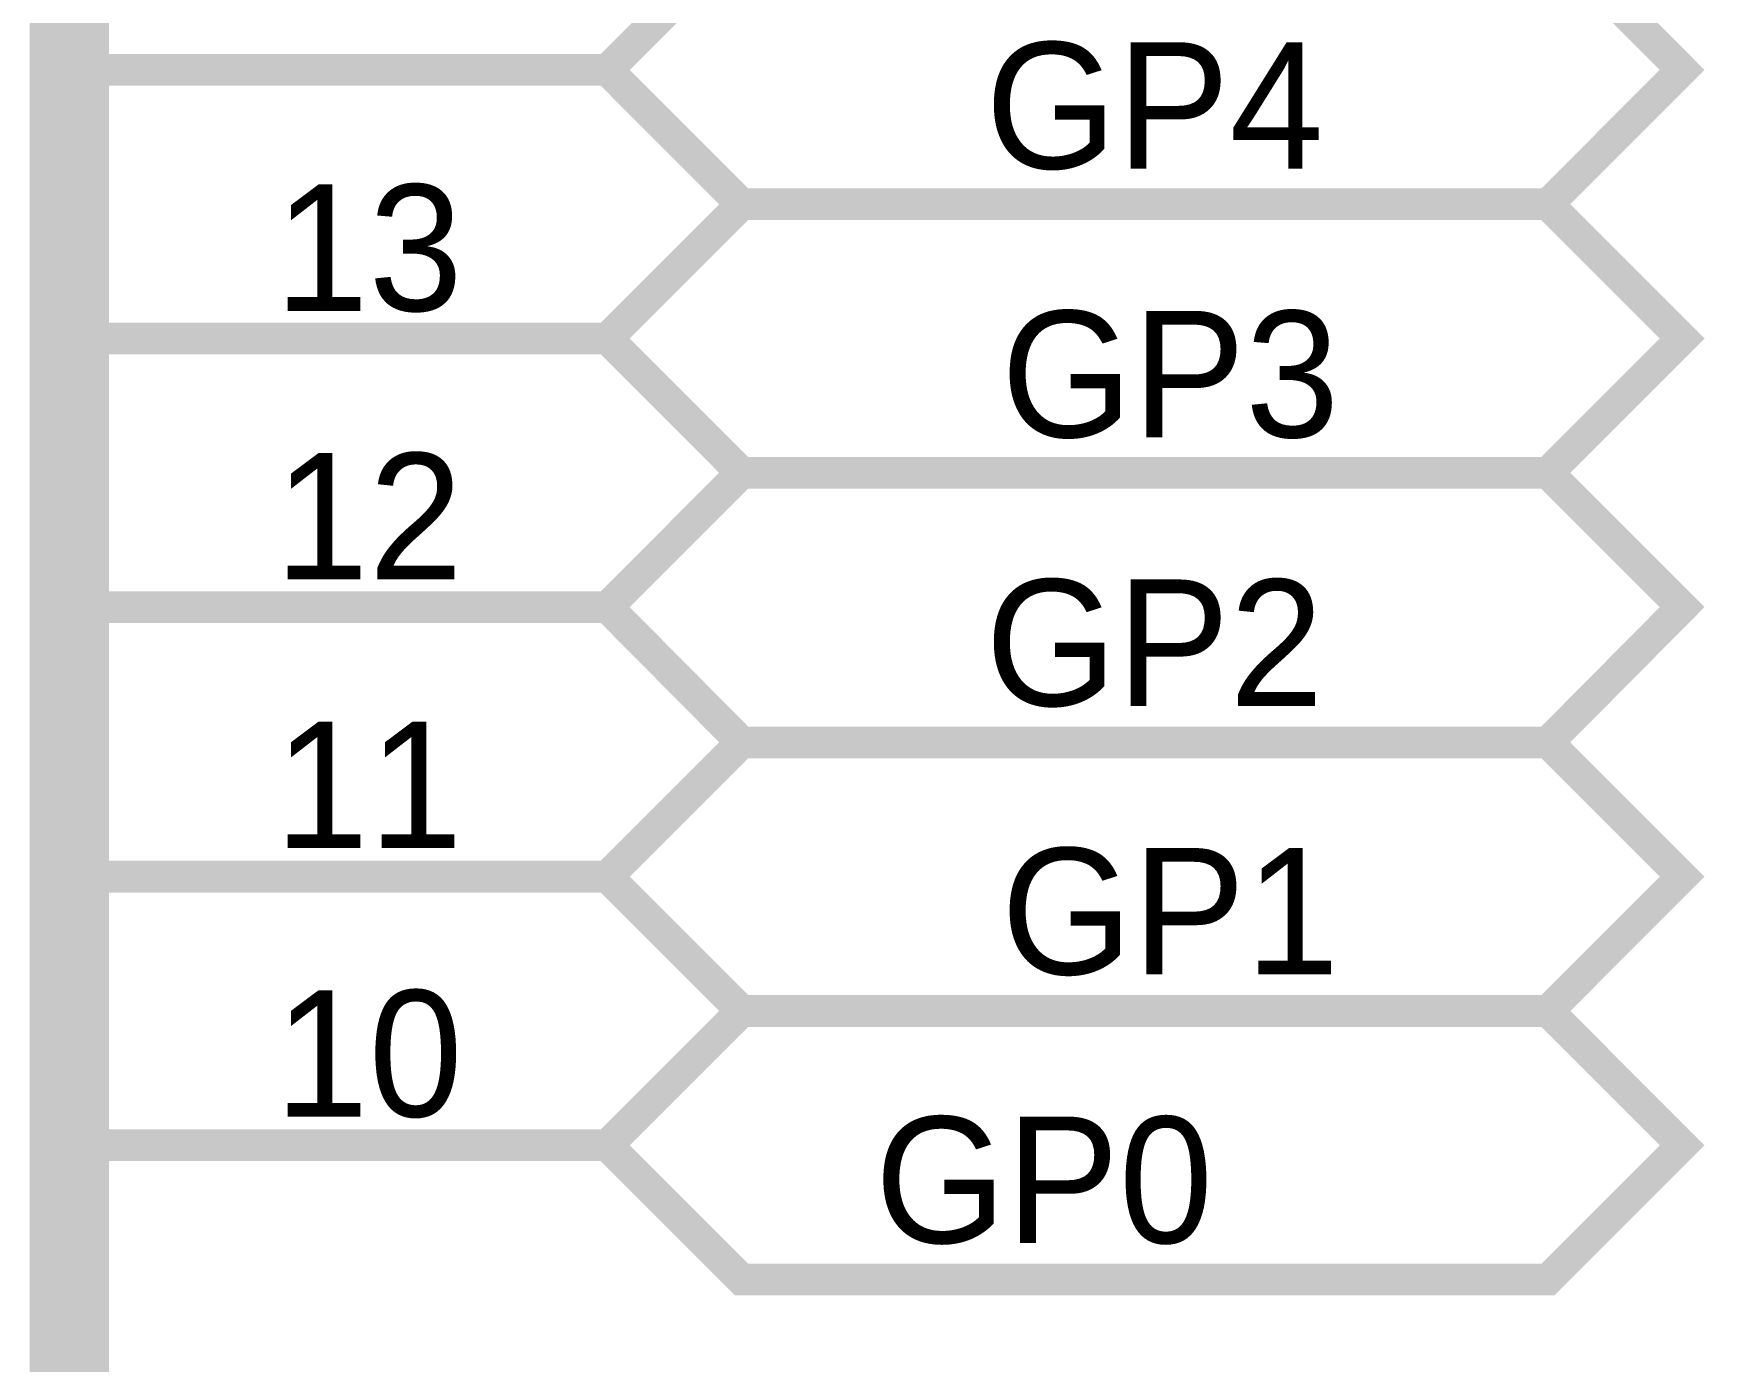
# Model space of a CAD drawing. Header units: inches. Extents: x 0 to 15, y 0 to 9.5.
# Drawn here: x 7.387 to 8.008, y 0.919 to 1.413 of the extents above; entities that cross this region are included whole.
import ezdxf

# ---------------------------------------------------------------- set-up
doc = ezdxf.new("R2010")
doc.units = ezdxf.units.IN
doc.header["$MEASUREMENT"] = 0
doc.layers.add('Sheet', color=255, linetype='Continuous')

msp = doc.modelspace()

# ---------------------------------------------------------------- linework, layer by layer
at = {"layer": 'Sheet'}
for points in [[(6.00051, 1.99973, 0.0295, 0.0295, 0), (7.40016, 1.99973, 0.0295, 0.0295, 0), (7.40016, 0.79974, 0.0295, 0.0295, 0), (6.00051, 0.79974, 0.0295, 0.0295, 0), (6.00051, 1.99973, 0.0295, 0.0295, 0)], [(6.00051, 1.99973, 0.0039, 0.0039, 0), (6.00051, 0.79974, 0.0039, 0.0039, 0), (7.40016, 0.79974, 0.0039, 0.0039, 0), (7.40016, 1.99973, 0.0039, 0.0039, 0), (6.00051, 1.99973, 0.0039, 0.0039, 0), (6.00051, 1.99973, 0.0039, 0.0039, 0)], [(7.65013, 1.3498, 0.0118, 0.0118, 0), (7.60021, 1.39974, 0.0118, 0.0118, 0), (7.65013, 1.44968, 0.0118, 0.0118, 0), (7.95003, 1.44968, 0.0118, 0.0118, 0), (7.99995, 1.39974, 0.0118, 0.0118, 0), (7.95003, 1.3498, 0.0118, 0.0118, 0), (7.65013, 1.3498, 0.0118, 0.0118, 0)], [(7.65013, 1.3498, 0.0039, 0.0039, 0), (7.60021, 1.39974, 0.0039, 0.0039, 0), (7.65013, 1.44968, 0.0039, 0.0039, 0), (7.95003, 1.44968, 0.0039, 0.0039, 0), (7.99995, 1.39974, 0.0039, 0.0039, 0), (7.95003, 1.3498, 0.0039, 0.0039, 0), (7.65013, 1.3498, 0.0039, 0.0039, 0)], [(7.65013, 1.24992, 0.0118, 0.0118, 0), (7.60021, 1.29986, 0.0118, 0.0118, 0), (7.65013, 1.3498, 0.0118, 0.0118, 0), (7.95003, 1.3498, 0.0118, 0.0118, 0), (7.99995, 1.29986, 0.0118, 0.0118, 0), (7.95003, 1.24992, 0.0118, 0.0118, 0), (7.65013, 1.24992, 0.0118, 0.0118, 0)], [(7.65013, 1.24992, 0.0039, 0.0039, 0), (7.60021, 1.29986, 0.0039, 0.0039, 0), (7.65013, 1.3498, 0.0039, 0.0039, 0), (7.95003, 1.3498, 0.0039, 0.0039, 0), (7.99995, 1.29986, 0.0039, 0.0039, 0), (7.95003, 1.24992, 0.0039, 0.0039, 0), (7.65013, 1.24992, 0.0039, 0.0039, 0)], [(7.65013, 1.14968, 0.0118, 0.0118, 0), (7.60021, 1.19998, 0.0118, 0.0118, 0), (7.65013, 1.24992, 0.0118, 0.0118, 0), (7.95003, 1.24992, 0.0118, 0.0118, 0), (7.99995, 1.19998, 0.0118, 0.0118, 0), (7.95003, 1.14968, 0.0118, 0.0118, 0), (7.65013, 1.14968, 0.0118, 0.0118, 0)], [(7.65013, 1.14968, 0.0039, 0.0039, 0), (7.60021, 1.19998, 0.0039, 0.0039, 0), (7.65013, 1.24992, 0.0039, 0.0039, 0), (7.95003, 1.24992, 0.0039, 0.0039, 0), (7.99995, 1.19998, 0.0039, 0.0039, 0), (7.95003, 1.14968, 0.0039, 0.0039, 0), (7.65013, 1.14968, 0.0039, 0.0039, 0)], [(7.65013, 1.0498, 0.0118, 0.0118, 0), (7.60021, 1.09974, 0.0118, 0.0118, 0), (7.65013, 1.14968, 0.0118, 0.0118, 0), (7.95003, 1.14968, 0.0118, 0.0118, 0), (7.99995, 1.09974, 0.0118, 0.0118, 0), (7.95003, 1.0498, 0.0118, 0.0118, 0), (7.65013, 1.0498, 0.0118, 0.0118, 0)], [(7.65013, 1.0498, 0.0039, 0.0039, 0), (7.60021, 1.09974, 0.0039, 0.0039, 0), (7.65013, 1.14968, 0.0039, 0.0039, 0), (7.95003, 1.14968, 0.0039, 0.0039, 0), (7.99995, 1.09974, 0.0039, 0.0039, 0), (7.95003, 1.0498, 0.0039, 0.0039, 0), (7.65013, 1.0498, 0.0039, 0.0039, 0)], [(7.65013, 0.94993, 0.0118, 0.0118, 0), (7.60021, 0.99986, 0.0118, 0.0118, 0), (7.65013, 1.0498, 0.0118, 0.0118, 0), (7.95003, 1.0498, 0.0118, 0.0118, 0), (7.99995, 0.99986, 0.0118, 0.0118, 0), (7.95003, 0.94993, 0.0118, 0.0118, 0), (7.65013, 0.94993, 0.0118, 0.0118, 0)], [(7.65013, 0.94993, 0.0039, 0.0039, 0), (7.60021, 0.99986, 0.0039, 0.0039, 0), (7.65013, 1.0498, 0.0039, 0.0039, 0), (7.95003, 1.0498, 0.0039, 0.0039, 0), (7.99995, 0.99986, 0.0039, 0.0039, 0), (7.95003, 0.94993, 0.0039, 0.0039, 0), (7.65013, 0.94993, 0.0039, 0.0039, 0)]]:
    msp.add_lwpolyline(points, format="xyseb", close=True, dxfattribs=at)
for points in [[(7.40016, 1.39974, 0.0118, 0.0118, 0), (7.60021, 1.39974, 0.0118, 0.0118, 0)], [(7.40016, 1.29986, 0.0118, 0.0118, 0), (7.60021, 1.29986, 0.0118, 0.0118, 0)], [(7.40016, 1.19998, 0.0118, 0.0118, 0), (7.60021, 1.19998, 0.0118, 0.0118, 0)], [(7.40016, 1.09974, 0.0118, 0.0118, 0), (7.60021, 1.09974, 0.0118, 0.0118, 0)], [(7.40016, 0.99986, 0.0118, 0.0118, 0), (7.60021, 0.99986, 0.0118, 0.0118, 0)]]:
    msp.add_lwpolyline(points, format="xyseb", dxfattribs=at)

# ---------------------------------------------------------------- texts
for s, p in [('GP4', (7.7408, 1.36302)), ('13', (7.47651, 1.31014)), ('GP3', (7.74667, 1.26314)), ('12', (7.47651, 1.21027)), ('GP2', (7.7408, 1.16327)), ('11', (7.47651, 1.11039)), ('GP1', (7.74667, 1.06339)), ('10', (7.47651, 1.01051)), ('GP0', (7.69969, 0.96351))]:
    msp.add_text(s, height=0.047001, dxfattribs=at).set_placement(p)

doc.saveas('drawing.dxf')
